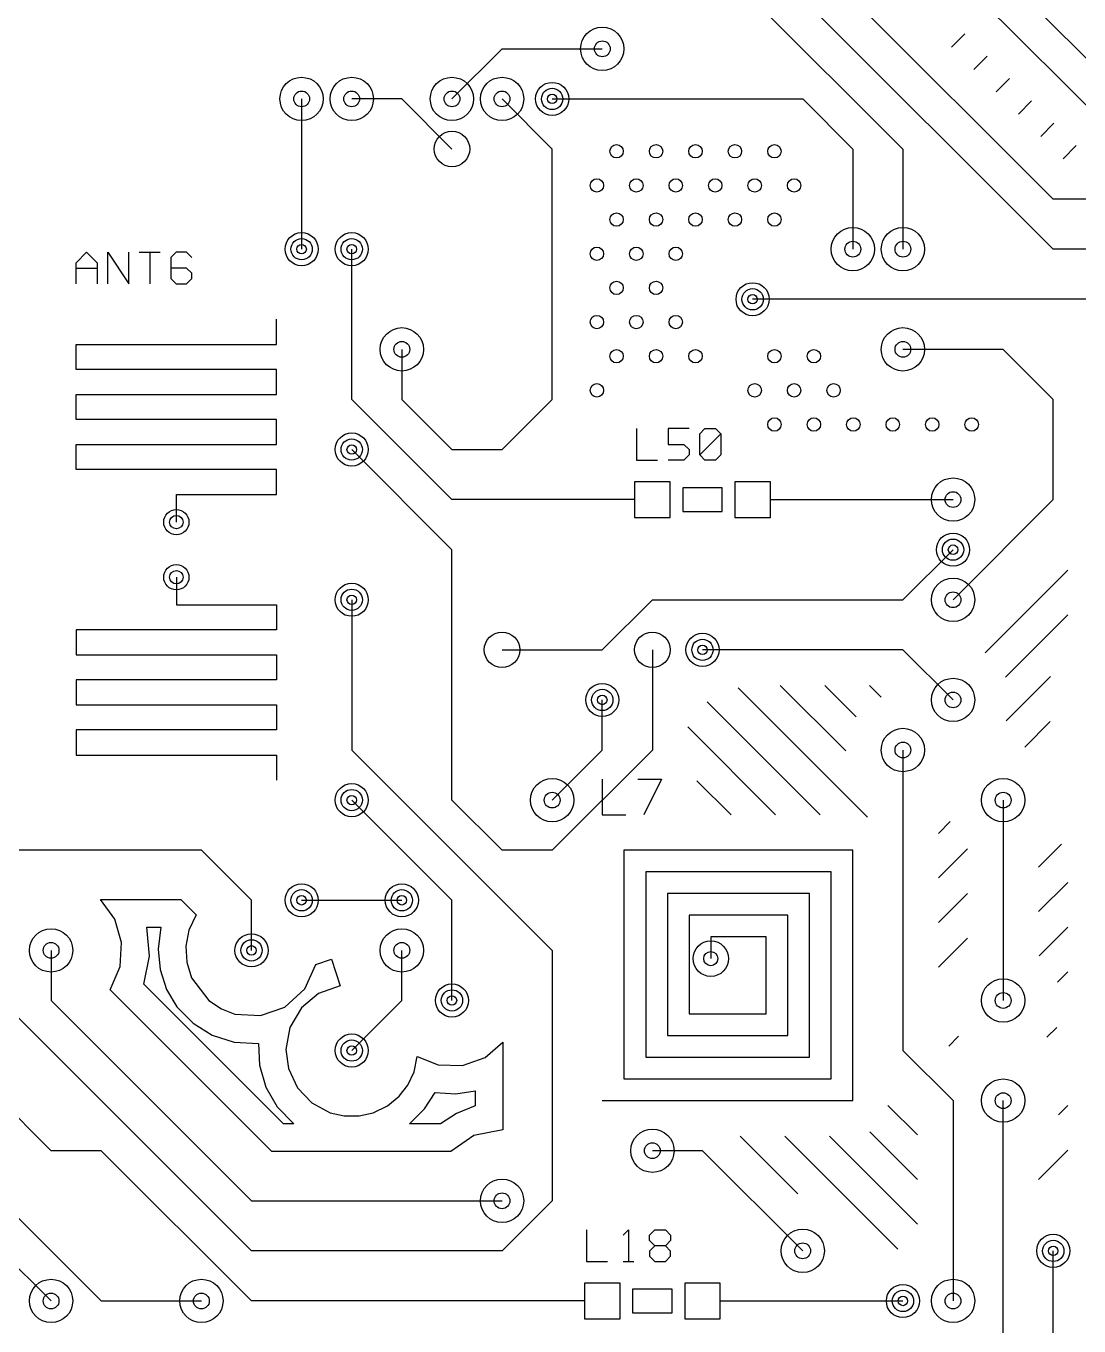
# Model space of a CAD drawing. Extents: x 7 to 280, y 7 to 360.
# Drawn here: x 168.27 to 194.96, y 216.53 to 249.5 of the extents above; entities that cross this region are included whole.
import ezdxf

# ---------------------------------------------------------------- set-up
doc = ezdxf.new("R2010")
doc.units = 0
doc.layers.add('SCORE', color=5, linetype='CONTINUOUS')

msp = doc.modelspace()

# ---------------------------------------------------------------- linework, layer by layer
at = {"layer": 'SCORE'}
for p, q in [((170.477, 273.347), (197.024, 246.8)), ((196.676, 245.96), (169.883, 272.753)), ((194.31, 243.84), (185.42, 252.73)), ((186.69, 250.19), (190.5, 246.38)), ((194.31, 245.11), (189.23, 250.19)), ((191.7304, 248.9624), (192.0657, 249.2976)), ((179.07, 247.65), (180.34, 248.92)), ((180.34, 248.92), (182.88, 248.92)), ((192.2961, 248.3967), (192.6313, 248.7319)), ((192.8618, 247.831), (193.197, 248.1662)), ((175.26, 247.65), (175.26, 243.84)), ((177.8, 247.65), (176.53, 247.65)), ((179.07, 246.38), (177.8, 247.65)), ((181.61, 246.38), (180.34, 247.65)), ((181.61, 247.65), (187.96, 247.65)), ((187.96, 247.65), (189.23, 246.38)), ((193.4275, 247.2653), (193.7627, 247.6005)), ((193.9932, 246.6996), (194.3284, 247.0348)), ((181.61, 240.03), (181.61, 246.38)), ((189.23, 246.38), (189.23, 243.84)), ((190.5, 246.38), (190.5, 243.84)), ((194.5589, 246.1339), (194.8941, 246.4692)), ((198.12, 245.11), (194.31, 245.11)), ((169.545, 243.4953), (169.8117, 243.762)), ((169.8117, 243.762), (170.0783, 243.4953)), ((170.345, 242.962), (170.345, 243.762)), ((170.345, 243.762), (170.8783, 242.962)), ((170.8783, 242.962), (170.8783, 243.762)), ((171.145, 243.762), (171.6783, 243.762)), ((171.4117, 243.762), (171.4117, 242.962)), ((172.0783, 243.762), (171.945, 243.6287)), ((171.945, 243.6287), (171.945, 243.0953)), ((172.345, 243.762), (172.0783, 243.762)), ((172.4783, 243.6287), (172.345, 243.762)), ((176.53, 240.03), (176.53, 243.84)), ((198.12, 243.84), (194.31, 243.84)), ((169.545, 242.962), (169.545, 243.4953)), ((169.545, 243.362), (170.0783, 243.362)), ((170.0783, 243.4953), (170.0783, 242.962)), ((172.345, 243.362), (171.945, 243.362)), ((172.4783, 243.2287), (172.345, 243.362)), ((171.945, 243.0953), (172.0783, 242.962)), ((172.0783, 242.962), (172.345, 242.962)), ((172.345, 242.962), (172.4783, 243.0953)), ((172.4783, 243.0953), (172.4783, 243.2287)), ((198.12, 242.57), (186.69, 242.57)), ((174.625, 241.427), (174.625, 242.062)), ((169.545, 240.792), (169.545, 241.427)), ((169.545, 241.427), (174.625, 241.427)), ((177.8, 241.3), (177.8, 240.03)), ((193.04, 241.3), (190.5, 241.3)), ((194.31, 240.03), (193.04, 241.3)), ((174.625, 240.792), (169.545, 240.792)), ((174.625, 240.157), (174.625, 240.792)), ((169.545, 239.522), (169.545, 240.157)), ((169.545, 240.157), (174.625, 240.157)), ((179.07, 237.49), (176.53, 240.03)), ((177.8, 240.03), (179.07, 238.76)), ((180.34, 238.76), (181.61, 240.03)), ((194.31, 237.49), (194.31, 240.03)), ((174.625, 239.522), (169.545, 239.522)), ((174.625, 238.887), (174.625, 239.522)), ((183.75, 239.29), (183.75, 238.49)), ((185.0833, 239.29), (184.55, 239.29)), ((184.55, 239.29), (184.55, 238.89)), ((185.35, 239.1567), (185.4833, 239.29)), ((185.35, 238.6233), (185.35, 239.1567)), ((185.35, 238.6233), (185.8833, 239.1567)), ((185.4833, 239.29), (185.75, 239.29)), ((185.75, 239.29), (185.8833, 239.1567)), ((185.8833, 239.1567), (185.8833, 238.6233)), ((169.545, 238.252), (169.545, 238.887)), ((169.545, 238.887), (174.625, 238.887)), ((179.07, 236.22), (176.53, 238.76)), ((179.07, 238.76), (180.34, 238.76)), ((184.55, 238.89), (184.95, 238.89)), ((184.95, 238.89), (185.0833, 238.7567)), ((185.0833, 238.7567), (185.0833, 238.6233)), ((183.75, 238.49), (184.2833, 238.49)), ((184.95, 238.49), (184.55, 238.49)), ((185.0833, 238.6233), (184.95, 238.49)), ((185.4833, 238.49), (185.35, 238.6233)), ((185.75, 238.49), (185.4833, 238.49)), ((185.8833, 238.6233), (185.75, 238.49)), ((174.625, 238.252), (169.545, 238.252)), ((174.625, 237.617), (174.625, 238.252)), ((184.6, 237.94), (183.7, 237.94)), ((183.7, 237.94), (183.7, 237.04)), ((184.6, 237.04), (184.6, 237.94)), ((185.92, 237.79), (184.92, 237.79)), ((184.92, 237.79), (184.92, 237.19)), ((185.92, 237.19), (185.92, 237.79)), ((187.14, 237.94), (186.24, 237.94)), ((186.24, 237.94), (186.24, 237.04)), ((187.14, 237.04), (187.14, 237.94)), ((172.085, 236.9185), (172.085, 237.617)), ((172.085, 237.617), (174.625, 237.617)), ((181.61, 237.49), (179.07, 237.49)), ((183.7, 237.49), (181.61, 237.49)), ((187.14, 237.49), (189.23, 237.49)), ((189.23, 237.49), (191.77, 237.49)), ((191.77, 234.95), (194.31, 237.49)), ((183.7, 237.04), (184.6, 237.04)), ((184.92, 237.19), (185.92, 237.19)), ((186.24, 237.04), (187.14, 237.04)), ((179.07, 229.87), (179.07, 236.22)), ((190.5, 234.95), (191.77, 236.22)), ((192.5862, 233.6078), (194.68, 235.7016)), ((172.085, 235.5215), (172.085, 234.823)), ((172.085, 234.823), (174.625, 234.823)), ((174.625, 234.823), (174.625, 234.188)), ((176.53, 234.95), (176.53, 231.14)), ((182.88, 233.68), (184.15, 234.95)), ((184.15, 234.95), (190.5, 234.95)), ((193.0989, 232.9891), (194.68, 234.5702)), ((174.625, 234.188), (169.545, 234.188)), ((169.545, 234.188), (169.545, 233.553)), ((169.545, 233.553), (174.625, 233.553)), ((174.625, 233.553), (174.625, 232.918)), ((180.34, 233.68), (182.88, 233.68)), ((184.15, 233.68), (184.15, 231.14)), ((190.5, 233.68), (185.42, 233.68)), ((191.77, 232.41), (190.5, 233.68)), ((174.625, 232.918), (169.545, 232.918)), ((169.545, 232.918), (169.545, 232.283)), ((187.3882, 232.78), (189.0507, 231.1176)), ((188.5196, 232.78), (189.319, 231.9806)), ((189.651, 232.78), (189.95, 232.4809)), ((193.1178, 231.8767), (194.2417, 233.0005)), ((182.88, 231.14), (182.88, 232.41)), ((186.321, 232.7158), (189.6, 229.4369)), ((169.545, 232.283), (174.625, 232.283)), ((174.625, 232.283), (174.625, 231.648)), ((185.5395, 232.366), (188.4055, 229.5)), ((193.5854, 231.2128), (194.2356, 231.8631)), ((174.625, 231.648), (169.545, 231.648)), ((169.545, 231.648), (169.545, 231.013)), ((185.05, 231.7241), (187.2741, 229.5)), ((176.53, 231.14), (181.61, 226.06)), ((184.15, 231.14), (181.61, 228.6)), ((181.61, 229.87), (182.88, 231.14)), ((190.5, 231.14), (190.5, 223.52)), ((169.545, 231.013), (174.625, 231.013)), ((174.625, 231.013), (174.625, 230.378)), ((182.88, 230.4), (182.88, 229.5)), ((183.78, 230.4), (184.38, 230.4)), ((184.38, 230.4), (183.93, 229.5)), ((185.28, 230.3628), (186.1428, 229.5)), ((179.07, 227.33), (176.53, 229.87)), ((180.34, 228.6), (179.07, 229.87)), ((193.04, 229.87), (193.04, 224.79)), ((182.88, 229.5), (183.48, 229.5)), ((191.4, 229.0275), (191.6972, 229.3246)), ((173.99, 218.44), (163.83, 228.6)), ((172.72, 228.6), (165.1, 228.6)), ((173.99, 227.33), (172.72, 228.6)), ((181.61, 228.6), (180.34, 228.6)), ((189.23, 228.6), (183.43, 228.6)), ((183.43, 228.6), (183.43, 228.05)), ((189.23, 222.25), (189.23, 228.6)), ((191.4, 227.8961), (192.14, 228.6361)), ((193.94, 228.1733), (194.523, 228.7564)), ((183.43, 228.05), (183.43, 222.8)), ((188.68, 228.05), (183.98, 228.05)), ((183.98, 228.05), (183.98, 227.5)), ((188.68, 222.8), (188.68, 228.05)), ((193.94, 227.042), (194.68, 227.782)), ((183.98, 227.5), (183.98, 223.35)), ((188.13, 227.5), (184.53, 227.5)), ((184.53, 227.5), (184.53, 226.95)), ((188.13, 223.35), (188.13, 227.5)), ((191.4, 226.7647), (192.14, 227.5047)), ((170.1646, 227.35), (172.2022, 227.35)), ((170.525, 226.8537), (170.1646, 227.35)), ((172.2022, 227.35), (172.5871, 226.9651)), ((173.99, 226.06), (173.99, 227.33)), ((175.26, 227.33), (177.8, 227.33)), ((179.07, 224.79), (179.07, 227.33)), ((170.698, 226.2632), (170.525, 226.8537)), ((172.5871, 226.9651), (172.4004, 226.5704)), ((184.53, 226.95), (184.53, 223.9)), ((187.58, 226.95), (185.08, 226.95)), ((185.08, 226.95), (185.08, 226.4)), ((187.58, 223.9), (187.58, 226.95)), ((171.3388, 226.65), (171.6951, 226.65)), ((171.405, 225.9104), (171.3388, 226.65)), ((171.6951, 226.65), (171.6207, 226.087)), ((172.4004, 226.5704), (172.3235, 226.1625)), ((193.9486, 225.9192), (194.68, 226.6506)), ((170.662, 225.649), (170.698, 226.2632)), ((172.3235, 226.1625), (172.3475, 225.7608)), ((185.08, 226.4), (185.08, 224.45)), ((187.03, 226.4), (185.63, 226.4)), ((185.63, 226.4), (185.63, 225.85)), ((187.03, 224.45), (187.03, 226.4)), ((191.4, 225.6333), (192.14, 226.3733)), ((168.91, 220.98), (163.83, 226.06)), ((168.91, 226.06), (168.91, 224.79)), ((171.257, 225.2007), (171.405, 225.9104)), ((171.6207, 226.087), (171.6715, 225.5713)), ((175.6202, 225.6998), (176.014, 225.8405)), ((176.014, 225.8405), (176.2394, 225.164)), ((177.8, 224.79), (177.8, 226.06)), ((181.61, 226.06), (181.61, 219.71)), ((170.4066, 225.0611), (170.662, 225.649)), ((171.6715, 225.5713), (171.8392, 225.0655)), ((172.3475, 225.7608), (172.472, 225.3648)), ((175.3432, 225.082), (175.6202, 225.6998)), ((194.4137, 225.2529), (194.68, 225.5192)), ((174.7977, 221.66), (171.257, 225.2007)), ((172.472, 225.3648), (172.9101, 224.7867)), ((176.2394, 225.164), (175.6894, 224.9626)), ((174.5078, 220.96), (170.4066, 225.0611)), ((171.8392, 225.0655), (172.0991, 224.6319)), ((174.8306, 224.6174), (175.3432, 225.082)), ((175.6894, 224.9626), (175.2567, 224.5999)), ((168.91, 224.79), (173.99, 219.71)), ((172.0991, 224.6319), (172.5078, 224.2114)), ((172.9101, 224.7867), (173.2269, 224.5751)), ((173.2269, 224.5751), (173.5644, 224.4455)), ((174.2146, 224.4056), (174.8306, 224.6174)), ((175.2567, 224.5999), (174.965, 224.1018)), ((176.53, 223.52), (177.8, 224.79)), ((172.5078, 224.2114), (172.9955, 223.9092)), ((173.5644, 224.4455), (174.2146, 224.4056)), ((185.08, 224.45), (187.03, 224.45)), ((172.9955, 223.9092), (173.5542, 223.7309)), ((174.965, 224.1018), (174.8607, 223.547)), ((184.53, 223.9), (187.58, 223.9)), ((191.6619, 223.6325), (191.9108, 223.8814)), ((194.1497, 223.8576), (194.3971, 224.105)), ((173.5542, 223.7309), (174.1674, 223.6974)), ((174.1674, 223.6974), (174.1892, 223.1519)), ((174.8607, 223.547), (174.9247, 223.0612)), ((179.9106, 223.3474), (180.36, 223.7305)), ((180.36, 223.7305), (180.36, 221.5093)), ((190.5, 223.52), (191.77, 222.25)), ((178.1088, 222.977), (178.1926, 223.3695)), ((178.1926, 223.3695), (178.7179, 223.158)), ((179.3354, 223.1416), (179.9106, 223.3474)), ((183.98, 223.35), (188.13, 223.35)), ((174.1892, 223.1519), (174.3513, 222.5884)), ((174.9247, 223.0612), (175.157, 222.5701)), ((177.9514, 222.644), (178.1088, 222.977)), ((178.7179, 223.158), (179.3354, 223.1416)), ((174.3513, 222.5884), (174.6391, 222.0919)), ((175.157, 222.5701), (175.5189, 222.1913)), ((177.7295, 222.3587), (177.9514, 222.644)), ((183.43, 222.8), (188.68, 222.8)), ((175.5189, 222.1913), (175.987, 221.9412)), ((177.435, 222.117), (177.7295, 222.3587)), ((178.3786, 222.0378), (178.6482, 222.4585)), ((178.6482, 222.4585), (179.1657, 222.4223)), ((179.1657, 222.4223), (179.66, 222.4951)), ((179.66, 222.4951), (179.66, 222.115)), ((182.88, 222.25), (189.23, 222.25)), ((191.77, 222.25), (191.77, 217.17)), ((193.04, 213.36), (193.04, 222.25)), ((174.6391, 222.0919), (175.0623, 221.66)), ((175.987, 221.9412), (176.3395, 221.8613)), ((176.3395, 221.8613), (176.7205, 221.8613)), ((176.7205, 221.8613), (177.073, 221.9412)), ((177.073, 221.9412), (177.435, 222.117)), ((177.9977, 221.66), (178.3786, 222.0378)), ((179.1856, 221.9269), (178.7764, 221.66)), ((179.66, 222.115), (179.1856, 221.9269)), ((190.121, 222.1276), (190.87, 221.3786)), ((194.4436, 221.8888), (194.68, 222.1251)), ((175.0623, 221.66), (174.7977, 221.66)), ((178.7764, 221.66), (177.9977, 221.66)), ((179.6265, 221.362), (179.0455, 220.96)), ((180.36, 221.5093), (179.6265, 221.362)), ((186.3743, 221.3488), (187.8388, 219.8844)), ((187.5052, 221.3493), (190.3715, 218.4831)), ((188.6361, 221.3498), (190.87, 219.1159)), ((189.6583, 221.4589), (190.87, 220.2473)), ((166.37, 220.98), (170.18, 217.17)), ((170.18, 220.98), (168.91, 220.98)), ((173.99, 217.17), (170.18, 220.98)), ((179.0455, 220.96), (174.5078, 220.96)), ((185.42, 220.98), (184.15, 220.98)), ((187.96, 218.44), (185.42, 220.98)), ((193.94, 220.2538), (194.68, 220.9938)), ((173.99, 219.71), (180.34, 219.71)), ((181.61, 219.71), (180.34, 218.44)), ((182.48, 218.97), (182.48, 218.17)), ((183.4133, 218.8367), (183.5467, 218.97)), ((183.5467, 218.97), (183.5467, 218.17)), ((184.08, 218.8367), (184.2133, 218.97)), ((184.2133, 218.97), (184.48, 218.97)), ((184.48, 218.97), (184.6133, 218.8367)), ((184.08, 218.7033), (184.08, 218.8367)), ((184.2133, 218.57), (184.08, 218.7033)), ((184.2133, 218.57), (184.08, 218.4367)), ((184.48, 218.57), (184.2133, 218.57)), ((184.6133, 218.7033), (184.48, 218.57)), ((184.6133, 218.4367), (184.48, 218.57)), ((184.6133, 218.8367), (184.6133, 218.7033)), ((167.64, 218.44), (168.91, 217.17)), ((180.34, 218.44), (173.99, 218.44)), ((184.08, 218.4367), (184.08, 218.3033)), ((184.08, 218.3033), (184.2133, 218.17)), ((184.48, 218.17), (184.6133, 218.3033)), ((184.6133, 218.3033), (184.6133, 218.4367)), ((194.31, 210.82), (194.31, 218.44)), ((182.48, 218.17), (183.0133, 218.17)), ((183.4133, 218.17), (183.68, 218.17)), ((184.2133, 218.17), (184.48, 218.17)), ((183.33, 217.62), (182.43, 217.62)), ((182.43, 217.62), (182.43, 216.72)), ((183.33, 216.72), (183.33, 217.62)), ((185.87, 217.62), (184.97, 217.62)), ((184.97, 217.62), (184.97, 216.72)), ((185.87, 216.72), (185.87, 217.62)), ((184.65, 217.47), (183.65, 217.47)), ((183.65, 217.47), (183.65, 216.87)), ((184.65, 216.87), (184.65, 217.47)), ((170.18, 217.17), (172.72, 217.17)), ((180.34, 217.17), (173.99, 217.17)), ((182.43, 217.17), (180.34, 217.17)), ((185.87, 217.17), (187.96, 217.17)), ((187.96, 217.17), (190.5, 217.17)), ((182.43, 216.72), (183.33, 216.72)), ((183.65, 216.87), (184.65, 216.87)), ((184.97, 216.72), (185.87, 216.72))]:
    msp.add_line(p, q, dxfattribs=at)
for centre, radius in [((182.88, 248.92), 0.55), ((182.88, 248.92), 0.2), ((175.26, 247.65), 0.55), ((176.53, 247.65), 0.55), ((179.07, 247.65), 0.55), ((180.34, 247.65), 0.55), ((181.61, 247.65), 0.42), ((181.61, 247.65), 0.27), ((175.26, 247.65), 0.2), ((176.53, 247.65), 0.2), ((179.07, 247.65), 0.2), ((180.34, 247.65), 0.2), ((181.61, 247.65), 0.12), ((179.07, 246.38), 0.45), ((183.2428, 246.3221), 0.17), ((184.2428, 246.3221), 0.17), ((185.2428, 246.3221), 0.17), ((186.2428, 246.3221), 0.17), ((187.2428, 246.3221), 0.17), ((182.7428, 245.4561), 0.17), ((183.7428, 245.4561), 0.17), ((184.7428, 245.4561), 0.17), ((185.7428, 245.4561), 0.17), ((186.7428, 245.4561), 0.17), ((187.7428, 245.4561), 0.17), ((183.2428, 244.5901), 0.17), ((184.2428, 244.5901), 0.17), ((185.2428, 244.5901), 0.17), ((186.2428, 244.5901), 0.17), ((187.2428, 244.5901), 0.17), ((189.23, 243.84), 0.55), ((190.5, 243.84), 0.55), ((175.26, 243.84), 0.42), ((175.26, 243.84), 0.27), ((175.26, 243.84), 0.12), ((176.53, 243.84), 0.42), ((176.53, 243.84), 0.27), ((176.53, 243.84), 0.12), ((189.23, 243.84), 0.2), ((190.5, 243.84), 0.2), ((182.7428, 243.7241), 0.17), ((183.7428, 243.7241), 0.17), ((184.7428, 243.7241), 0.17), ((183.2428, 242.8581), 0.17), ((184.2428, 242.8581), 0.17), ((186.69, 242.57), 0.42), ((186.69, 242.57), 0.27), ((186.69, 242.57), 0.12), ((182.7428, 241.9921), 0.17), ((183.7428, 241.9921), 0.17), ((184.7428, 241.9921), 0.17), ((177.8, 241.3), 0.55), ((190.5, 241.3), 0.55), ((177.8, 241.3), 0.2), ((190.5, 241.3), 0.2), ((183.2428, 241.1261), 0.17), ((184.2428, 241.1261), 0.17), ((185.2428, 241.1261), 0.17), ((187.2428, 241.1261), 0.17), ((188.2428, 241.1261), 0.17), ((182.7428, 240.2601), 0.17), ((186.7428, 240.2601), 0.17), ((187.7428, 240.2601), 0.17), ((188.7428, 240.2601), 0.17), ((187.2428, 239.3941), 0.17), ((188.2428, 239.3941), 0.17), ((189.2428, 239.3941), 0.17), ((190.2428, 239.3941), 0.17), ((191.2428, 239.3941), 0.17), ((192.2428, 239.3941), 0.17), ((176.53, 238.76), 0.42), ((176.53, 238.76), 0.27), ((176.53, 238.76), 0.12), ((191.77, 237.49), 0.55), ((191.77, 237.49), 0.2), ((172.085, 236.9185), 0.32), ((172.085, 236.9185), 0.17), ((191.77, 236.22), 0.42), ((191.77, 236.22), 0.27), ((191.77, 236.22), 0.12), ((172.085, 235.5215), 0.32), ((172.085, 235.5215), 0.17), ((176.53, 234.95), 0.42), ((191.77, 234.95), 0.55), ((176.53, 234.95), 0.27), ((176.53, 234.95), 0.12), ((191.77, 234.95), 0.2), ((180.34, 233.68), 0.45), ((184.15, 233.68), 0.45), ((185.42, 233.68), 0.42), ((185.42, 233.68), 0.27), ((185.42, 233.68), 0.12), ((182.88, 232.41), 0.42), ((191.77, 232.41), 0.55), ((182.88, 232.41), 0.27), ((182.88, 232.41), 0.12), ((191.77, 232.41), 0.2), ((190.5, 231.14), 0.55), ((190.5, 231.14), 0.2), ((181.61, 229.87), 0.55), ((193.04, 229.87), 0.55), ((176.53, 229.87), 0.42), ((176.53, 229.87), 0.27), ((176.53, 229.87), 0.12), ((181.61, 229.87), 0.2), ((193.04, 229.87), 0.2), ((175.26, 227.33), 0.42), ((175.26, 227.33), 0.27), ((177.8, 227.33), 0.42), ((177.8, 227.33), 0.27), ((175.26, 227.33), 0.12), ((177.8, 227.33), 0.12), ((168.91, 226.06), 0.55), ((173.99, 226.06), 0.42), ((177.8, 226.06), 0.55), ((168.91, 226.06), 0.2), ((173.99, 226.06), 0.27), ((173.99, 226.06), 0.12), ((177.8, 226.06), 0.2), ((185.63, 225.85), 0.45), ((185.63, 225.85), 0.18), ((179.07, 224.79), 0.42), ((193.04, 224.79), 0.55), ((179.07, 224.79), 0.27), ((179.07, 224.79), 0.12), ((193.04, 224.79), 0.2), ((176.53, 223.52), 0.42), ((176.53, 223.52), 0.27), ((176.53, 223.52), 0.12), ((193.04, 222.25), 0.55), ((193.04, 222.25), 0.2), ((184.15, 220.98), 0.55), ((184.15, 220.98), 0.2), ((180.34, 219.71), 0.55), ((180.34, 219.71), 0.2), ((187.96, 218.44), 0.55), ((187.96, 218.44), 0.2), ((194.31, 218.44), 0.42), ((194.31, 218.44), 0.27), ((194.31, 218.44), 0.12), ((168.91, 217.17), 0.55), ((172.72, 217.17), 0.55), ((190.5, 217.17), 0.42), ((191.77, 217.17), 0.55), ((168.91, 217.17), 0.2), ((172.72, 217.17), 0.2), ((190.5, 217.17), 0.27), ((190.5, 217.17), 0.12), ((191.77, 217.17), 0.2)]:
    msp.add_circle(centre, radius, dxfattribs=at)

doc.saveas('drawing.dxf')
